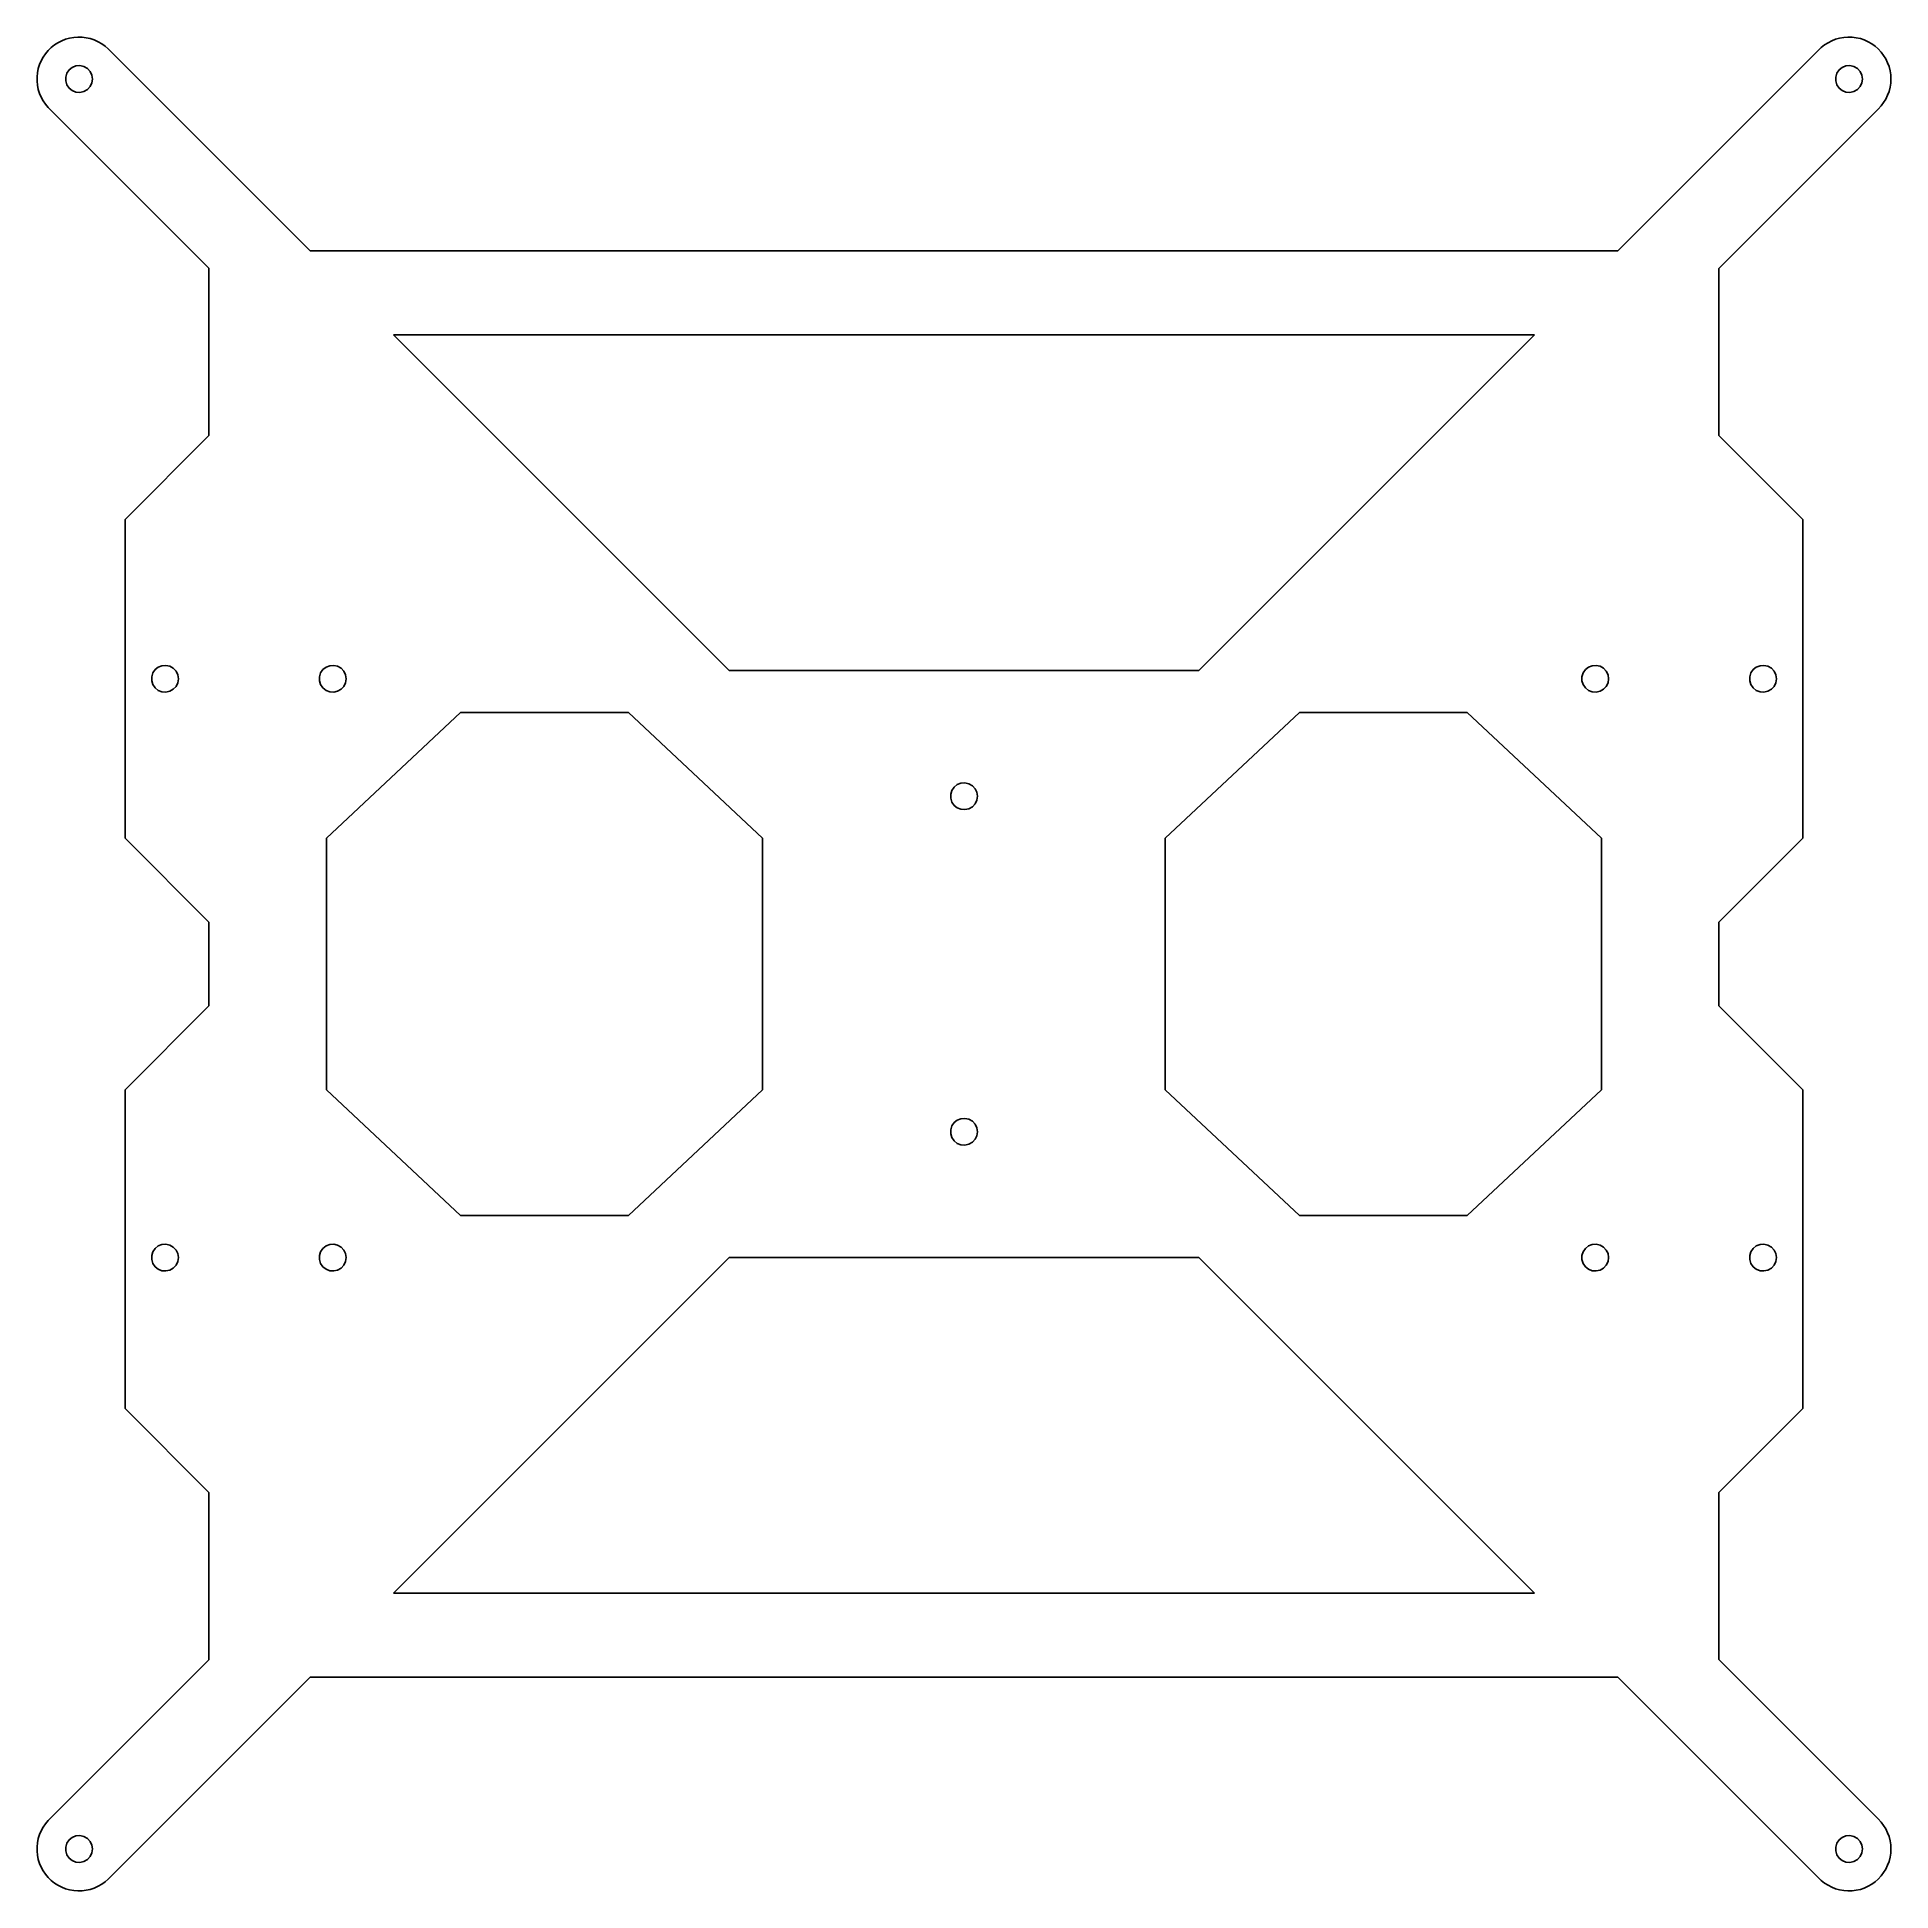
# Model space of a CAD drawing. Header units: metres. Extents: x -110 to 110, y -110 to 110.
import ezdxf

# ---------------------------------------------------------------- set-up
doc = ezdxf.new("R2010")
doc.units = ezdxf.units.M

msp = doc.modelspace()

# ---------------------------------------------------------------- linework, layer by layer
for p, q in [((-105.625, 110.498), (-106.122, 110.461)), ((-105.126, 110.486), (-105.625, 110.498)), ((105.375, 110.498), (104.878, 110.461)), ((105.874, 110.486), (105.375, 110.498)), ((-109.486, 108.519), (-109.766, 108.107)), ((-109.165, 108.901), (-109.486, 108.519)), ((-108.808, 109.249), (-109.165, 108.901)), ((-108.419, 109.56), (-108.808, 109.249)), ((-108, 109.83), (-108.419, 109.56)), ((-107.556, 110.058), (-108, 109.83)), ((-107.092, 110.24), (-107.556, 110.058)), ((-106.613, 110.375), (-107.092, 110.24)), ((-106.122, 110.461), (-106.613, 110.375)), ((-104.632, 110.424), (-105.126, 110.486)), ((-104.146, 110.313), (-104.632, 110.424)), ((-103.673, 110.154), (-104.146, 110.313)), ((-103.219, 109.949), (-103.673, 110.154)), ((-102.787, 109.7), (-103.219, 109.949)), ((-102.383, 109.409), (-102.787, 109.7)), ((-102.009, 109.079), (-102.383, 109.409)), ((-77.9295, 85), (-102.009, 109.079)), ((101.835, 108.901), (77.9339, 85)), ((102.192, 109.249), (101.835, 108.901)), ((102.581, 109.56), (102.192, 109.249)), ((103, 109.83), (102.581, 109.56)), ((103.444, 110.058), (103, 109.83)), ((103.908, 110.24), (103.444, 110.058)), ((104.387, 110.375), (103.908, 110.24)), ((104.878, 110.461), (104.387, 110.375)), ((106.368, 110.424), (105.874, 110.486)), ((106.854, 110.313), (106.368, 110.424)), ((107.327, 110.154), (106.854, 110.313)), ((107.781, 109.949), (107.327, 110.154)), ((108.213, 109.7), (107.781, 109.949)), ((108.617, 109.409), (108.213, 109.7)), ((108.991, 109.079), (108.617, 109.409)), ((109.33, 108.714), (108.991, 109.079)), ((109.631, 108.317), (109.33, 108.714)), ((109.891, 107.891), (109.631, 108.317)), ((-110.444, 106.245), (-110.494, 105.749)), ((-110.345, 106.734), (-110.444, 106.245)), ((-110.198, 107.21), (-110.345, 106.734)), ((-110.005, 107.669), (-110.198, 107.21)), ((-109.766, 108.107), (-110.005, 107.669)), ((-107.082, 105.738), (-106.942, 106.194)), ((-106.942, 106.194), (-106.673, 106.588)), ((-106.673, 106.588), (-106.3, 106.886)), ((-106.3, 106.886), (-105.856, 107.06)), ((-105.856, 107.06), (-105.38, 107.096)), ((-105.38, 107.096), (-104.915, 106.989)), ((-104.915, 106.989), (-104.502, 106.751)), ((-104.502, 106.751), (-104.178, 106.401)), ((-104.178, 106.401), (-103.971, 105.972)), ((103.918, 105.738), (104.058, 106.194)), ((104.058, 106.194), (104.327, 106.588)), ((104.327, 106.588), (104.7, 106.886)), ((104.7, 106.886), (105.144, 107.06)), ((105.144, 107.06), (105.62, 107.096)), ((105.62, 107.096), (106.085, 106.989)), ((106.085, 106.989), (106.498, 106.751)), ((106.498, 106.751), (106.822, 106.401)), ((106.822, 106.401), (107.029, 105.972)), ((110.107, 107.442), (109.891, 107.891)), ((110.278, 106.974), (110.107, 107.442)), ((110.401, 106.491), (110.278, 106.974)), ((110.475, 105.998), (110.401, 106.491)), ((-110.494, 105.749), (-110.494, 105.251)), ((-110.494, 105.251), (-110.444, 104.755)), ((-110.444, 104.755), (-110.345, 104.266)), ((-110.345, 104.266), (-110.198, 103.79)), ((-107.082, 105.262), (-107.082, 105.738)), ((-106.942, 104.806), (-107.082, 105.262)), ((-106.673, 104.412), (-106.942, 104.806)), ((-106.3, 104.114), (-106.673, 104.412)), ((-105.856, 103.94), (-106.3, 104.114)), ((-105.38, 103.904), (-105.856, 103.94)), ((-104.915, 104.011), (-105.38, 103.904)), ((-104.502, 104.249), (-104.915, 104.011)), ((-104.178, 104.599), (-104.502, 104.249)), ((-103.971, 105.028), (-104.178, 104.599)), ((-103.971, 105.972), (-103.9, 105.5)), ((-103.9, 105.5), (-103.971, 105.028)), ((103.918, 105.262), (103.918, 105.738)), ((104.058, 104.806), (103.918, 105.262)), ((104.327, 104.412), (104.058, 104.806)), ((104.7, 104.114), (104.327, 104.412)), ((105.144, 103.94), (104.7, 104.114)), ((105.62, 103.904), (105.144, 103.94)), ((106.085, 104.011), (105.62, 103.904)), ((106.498, 104.249), (106.085, 104.011)), ((106.822, 104.599), (106.498, 104.249)), ((107.029, 105.028), (106.822, 104.599)), ((107.029, 105.972), (107.1, 105.5)), ((107.1, 105.5), (107.029, 105.028)), ((110.107, 103.558), (110.278, 104.026)), ((110.278, 104.026), (110.401, 104.509)), ((110.401, 104.509), (110.475, 105.002)), ((110.5, 105.5), (110.475, 105.998)), ((110.475, 105.002), (110.5, 105.5)), ((-110.198, 103.79), (-110.005, 103.331)), ((-110.005, 103.331), (-109.766, 102.893)), ((-109.766, 102.893), (-109.486, 102.481)), ((-109.486, 102.481), (-109.165, 102.099)), ((-109.165, 102.099), (-90, 82.9339)), ((90, 82.9295), (108.991, 101.921)), ((108.991, 101.921), (109.33, 102.286)), ((109.33, 102.286), (109.631, 102.683)), ((109.631, 102.683), (109.891, 103.109)), ((109.891, 103.109), (110.107, 103.558)), ((77.9339, 85), (-77.9295, 85)), ((-90, 82.9339), (-90, 63)), ((90, 63), (90, 82.9295)), ((-28, 35), (-68, 75)), ((-68, 75), (68, 75)), ((68, 75), (28, 35)), ((-90, 63), (-100, 53)), ((100, 53), (90, 63)), ((-100, 53), (-100, 15)), ((100, 15), (100, 53)), ((-96.4229, 35.0883), (-96.05, 35.3856)), ((-96.05, 35.3856), (-95.606, 35.5599)), ((-95.606, 35.5599), (-95.1304, 35.5955)), ((-95.1304, 35.5955), (-94.6655, 35.4894)), ((-94.6655, 35.4894), (-94.2524, 35.2509)), ((-76.4229, 35.0883), (-76.05, 35.3856)), ((-76.05, 35.3856), (-75.606, 35.5599)), ((-75.606, 35.5599), (-75.1304, 35.5955)), ((-75.1304, 35.5955), (-74.6655, 35.4894)), ((-74.6655, 35.4894), (-74.2524, 35.2509)), ((74.0771, 35.0883), (74.45, 35.3856)), ((74.45, 35.3856), (74.894, 35.5599)), ((74.894, 35.5599), (75.3696, 35.5955)), ((75.3696, 35.5955), (75.8345, 35.4894)), ((75.8345, 35.4894), (76.2476, 35.2509)), ((94.0771, 35.0883), (94.45, 35.3856)), ((94.45, 35.3856), (94.894, 35.5599)), ((94.894, 35.5599), (95.3696, 35.5955)), ((95.3696, 35.5955), (95.8345, 35.4894)), ((95.8345, 35.4894), (96.2476, 35.2509)), ((-96.8321, 34.2385), (-96.6915, 34.6942)), ((-96.8321, 33.7615), (-96.8321, 34.2385)), ((-96.6915, 33.3058), (-96.8321, 33.7615)), ((-96.6915, 34.6942), (-96.4229, 35.0883)), ((-96.4229, 32.9117), (-96.6915, 33.3058)), ((-94.2524, 35.2509), (-93.928, 34.9013)), ((-93.928, 34.9013), (-93.7211, 34.4716)), ((-93.7211, 33.5284), (-93.928, 33.0987)), ((-93.7211, 34.4716), (-93.65, 34)), ((-93.65, 34), (-93.7211, 33.5284)), ((-76.8321, 34.2385), (-76.6916, 34.6942)), ((-76.8321, 33.7615), (-76.8321, 34.2385)), ((-76.6916, 33.3058), (-76.8321, 33.7615)), ((-76.6916, 34.6942), (-76.4229, 35.0883)), ((-76.4229, 32.9117), (-76.6916, 33.3058)), ((-74.2524, 35.2509), (-73.928, 34.9013)), ((-73.928, 34.9013), (-73.7211, 34.4716)), ((-73.7211, 33.5284), (-73.928, 33.0987)), ((-73.7211, 34.4716), (-73.65, 34)), ((-73.65, 34), (-73.7211, 33.5284)), ((28, 35), (-28, 35)), ((73.6679, 34.2385), (73.8085, 34.6942)), ((73.6679, 33.7615), (73.6679, 34.2385)), ((73.8085, 33.3058), (73.6679, 33.7615)), ((73.8085, 34.6942), (74.0771, 35.0883)), ((74.0771, 32.9117), (73.8085, 33.3058)), ((76.2476, 35.2509), (76.572, 34.9013)), ((76.572, 34.9013), (76.7789, 34.4716)), ((76.7789, 33.5284), (76.572, 33.0987)), ((76.7789, 34.4716), (76.85, 34)), ((76.85, 34), (76.7789, 33.5284)), ((93.6679, 34.2385), (93.8084, 34.6942)), ((93.6679, 33.7615), (93.6679, 34.2385)), ((93.8084, 33.3058), (93.6679, 33.7615)), ((93.8084, 34.6942), (94.0771, 35.0883)), ((94.0771, 32.9117), (93.8084, 33.3058)), ((96.2476, 35.2509), (96.572, 34.9013)), ((96.572, 34.9013), (96.7789, 34.4716)), ((96.7789, 33.5284), (96.572, 33.0987)), ((96.7789, 34.4716), (96.85, 34)), ((96.85, 34), (96.7789, 33.5284)), ((-96.05, 32.6144), (-96.4229, 32.9117)), ((-95.606, 32.4401), (-96.05, 32.6144)), ((-95.1304, 32.4045), (-95.606, 32.4401)), ((-94.6655, 32.5106), (-95.1304, 32.4045)), ((-94.2524, 32.7491), (-94.6655, 32.5106)), ((-93.928, 33.0987), (-94.2524, 32.7491)), ((-76.05, 32.6144), (-76.4229, 32.9117)), ((-75.606, 32.4401), (-76.05, 32.6144)), ((-75.1304, 32.4045), (-75.606, 32.4401)), ((-74.6655, 32.5106), (-75.1304, 32.4045)), ((-74.2524, 32.7491), (-74.6655, 32.5106)), ((-73.928, 33.0987), (-74.2524, 32.7491)), ((74.45, 32.6144), (74.0771, 32.9117)), ((74.894, 32.4401), (74.45, 32.6144)), ((75.3696, 32.4045), (74.894, 32.4401)), ((75.8345, 32.5106), (75.3696, 32.4045)), ((76.2476, 32.7491), (75.8345, 32.5106)), ((76.572, 33.0987), (76.2476, 32.7491)), ((94.45, 32.6144), (94.0771, 32.9117)), ((94.894, 32.4401), (94.45, 32.6144)), ((95.3696, 32.4045), (94.894, 32.4401)), ((95.8345, 32.5106), (95.3696, 32.4045)), ((96.2476, 32.7491), (95.8345, 32.5106)), ((96.572, 33.0987), (96.2476, 32.7491)), ((-76, 15), (-60, 30)), ((-60, 30), (-40, 30)), ((-40, 30), (-24, 15)), ((24, 15), (40, 30)), ((40, 30), (60, 30)), ((60, 30), (76, 15)), ((-1.58212, 20.2385), (-1.44154, 20.6942)), ((-1.58212, 19.7615), (-1.58212, 20.2385)), ((-1.44154, 20.6942), (-1.17288, 21.0883)), ((-1.17288, 21.0883), (-0.799988, 21.3856)), ((-0.799988, 21.3856), (-0.356033, 21.5599)), ((-0.356033, 21.5599), (0.119568, 21.5955)), ((0.119568, 21.5955), (0.584534, 21.4894)), ((0.584534, 21.4894), (0.997574, 21.2509)), ((0.997574, 21.2509), (1.32198, 20.9013)), ((1.32198, 20.9013), (1.52892, 20.4716)), ((1.52892, 20.4716), (1.59999, 20)), ((1.59999, 20), (1.52892, 19.5284)), ((-1.44154, 19.3058), (-1.58212, 19.7615)), ((-1.17288, 18.9117), (-1.44154, 19.3058)), ((-0.799988, 18.6143), (-1.17288, 18.9117)), ((-0.356033, 18.4401), (-0.799988, 18.6143)), ((0.119568, 18.4045), (-0.356033, 18.4401)), ((0.584534, 18.5106), (0.119568, 18.4045)), ((0.997574, 18.7491), (0.584534, 18.5106)), ((1.32198, 19.0987), (0.997574, 18.7491)), ((1.52892, 19.5284), (1.32198, 19.0987)), ((-100, 15), (-90, 5)), ((-76, -15), (-76, 15)), ((-24, 15), (-24, -15)), ((24, -15), (24, 15)), ((76, 15), (76, -15)), ((90, 5), (100, 15)), ((-90, 5), (-90, -5)), ((90, -5), (90, 5)), ((-90, -5), (-100, -15)), ((100, -15), (90, -5)), ((-100, -15), (-100, -53)), ((-60, -30), (-76, -15)), ((-24, -15), (-40, -30)), ((40, -30), (24, -15)), ((76, -15), (60, -30)), ((100, -53), (100, -15)), ((-1.58212, -19.7615), (-1.44154, -19.3058)), ((-1.58212, -20.2385), (-1.58212, -19.7615)), ((-1.44154, -19.3058), (-1.17288, -18.9117)), ((-1.17288, -18.9117), (-0.799988, -18.6143)), ((-0.799988, -18.6143), (-0.356033, -18.4401)), ((-0.356033, -18.4401), (0.119568, -18.4045)), ((0.119568, -18.4045), (0.584534, -18.5106)), ((0.584534, -18.5106), (0.997574, -18.7491)), ((0.997574, -18.7491), (1.32198, -19.0987)), ((1.32198, -19.0987), (1.52892, -19.5284)), ((1.52892, -19.5284), (1.59999, -20)), ((-1.44154, -20.6942), (-1.58212, -20.2385)), ((-1.17288, -21.0883), (-1.44154, -20.6942)), ((-0.799988, -21.3856), (-1.17288, -21.0883)), ((-0.356033, -21.5599), (-0.799988, -21.3856)), ((0.119568, -21.5955), (-0.356033, -21.5599)), ((0.584534, -21.4894), (0.119568, -21.5955)), ((0.997574, -21.2509), (0.584534, -21.4894)), ((1.32198, -20.9013), (0.997574, -21.2509)), ((1.52892, -20.4716), (1.32198, -20.9013)), ((1.59999, -20), (1.52892, -20.4716)), ((-40, -30), (-60, -30)), ((60, -30), (40, -30)), ((-96.8321, -34.7615), (-96.6915, -34.3058)), ((-96.8321, -35.2385), (-96.8321, -34.7615)), ((-96.6915, -35.6942), (-96.8321, -35.2385)), ((-96.6915, -34.3058), (-96.4229, -33.9117)), ((-96.4229, -33.9117), (-96.05, -33.6144)), ((-96.05, -33.6144), (-95.606, -33.4401)), ((-95.606, -33.4401), (-95.1304, -33.4045)), ((-95.1304, -33.4045), (-94.6655, -33.5106)), ((-94.6655, -33.5106), (-94.2524, -33.7491)), ((-94.2524, -33.7491), (-93.928, -34.0987)), ((-93.928, -34.0987), (-93.7211, -34.5284)), ((-93.7211, -34.5284), (-93.65, -35)), ((-93.65, -35), (-93.7211, -35.4716)), ((-76.8321, -34.7615), (-76.6916, -34.3058)), ((-76.8321, -35.2385), (-76.8321, -34.7615)), ((-76.6916, -35.6942), (-76.8321, -35.2385)), ((-76.6916, -34.3058), (-76.4229, -33.9117)), ((-76.4229, -33.9117), (-76.05, -33.6144)), ((-76.05, -33.6144), (-75.606, -33.4401)), ((-75.606, -33.4401), (-75.1304, -33.4045)), ((-75.1304, -33.4045), (-74.6655, -33.5106)), ((-74.6655, -33.5106), (-74.2524, -33.7491)), ((-74.2524, -33.7491), (-73.928, -34.0987)), ((-73.928, -34.0987), (-73.7211, -34.5284)), ((-73.7211, -34.5284), (-73.65, -35)), ((-73.65, -35), (-73.7211, -35.4716)), ((-68, -75), (-28, -35)), ((-28, -35), (28, -35)), ((28, -35), (68, -75)), ((73.6679, -34.7615), (73.8085, -34.3058)), ((73.6679, -35.2385), (73.6679, -34.7615)), ((73.8085, -35.6942), (73.6679, -35.2385)), ((73.8085, -34.3058), (74.0771, -33.9117)), ((74.0771, -33.9117), (74.45, -33.6144)), ((74.45, -33.6144), (74.894, -33.4401)), ((74.894, -33.4401), (75.3696, -33.4045)), ((75.3696, -33.4045), (75.8345, -33.5106)), ((75.8345, -33.5106), (76.2476, -33.7491)), ((76.2476, -33.7491), (76.572, -34.0987)), ((76.572, -34.0987), (76.7789, -34.5284)), ((76.7789, -34.5284), (76.85, -35)), ((76.85, -35), (76.7789, -35.4716)), ((93.6679, -34.7615), (93.8084, -34.3058)), ((93.6679, -35.2385), (93.6679, -34.7615)), ((93.8084, -35.6942), (93.6679, -35.2385)), ((93.8084, -34.3058), (94.0771, -33.9117)), ((94.0771, -33.9117), (94.45, -33.6144)), ((94.45, -33.6144), (94.894, -33.4401)), ((94.894, -33.4401), (95.3696, -33.4045)), ((95.3696, -33.4045), (95.8345, -33.5106)), ((95.8345, -33.5106), (96.2476, -33.7491)), ((96.2476, -33.7491), (96.572, -34.0987)), ((96.572, -34.0987), (96.7789, -34.5284)), ((96.7789, -34.5284), (96.85, -35)), ((96.85, -35), (96.7789, -35.4716)), ((-96.4229, -36.0883), (-96.6915, -35.6942)), ((-96.05, -36.3856), (-96.4229, -36.0883)), ((-95.606, -36.5599), (-96.05, -36.3856)), ((-95.1304, -36.5955), (-95.606, -36.5599)), ((-94.6655, -36.4894), (-95.1304, -36.5955)), ((-94.2524, -36.2509), (-94.6655, -36.4894)), ((-93.928, -35.9013), (-94.2524, -36.2509)), ((-93.7211, -35.4716), (-93.928, -35.9013)), ((-76.4229, -36.0883), (-76.6916, -35.6942)), ((-76.05, -36.3856), (-76.4229, -36.0883)), ((-75.606, -36.5599), (-76.05, -36.3856)), ((-75.1304, -36.5955), (-75.606, -36.5599)), ((-74.6655, -36.4894), (-75.1304, -36.5955)), ((-74.2524, -36.2509), (-74.6655, -36.4894)), ((-73.928, -35.9013), (-74.2524, -36.2509)), ((-73.7211, -35.4716), (-73.928, -35.9013)), ((74.0771, -36.0883), (73.8085, -35.6942)), ((74.45, -36.3856), (74.0771, -36.0883)), ((74.894, -36.5599), (74.45, -36.3856)), ((75.3696, -36.5955), (74.894, -36.5599)), ((75.8345, -36.4894), (75.3696, -36.5955)), ((76.2476, -36.2509), (75.8345, -36.4894)), ((76.572, -35.9013), (76.2476, -36.2509)), ((76.7789, -35.4716), (76.572, -35.9013)), ((94.0771, -36.0883), (93.8084, -35.6942)), ((94.45, -36.3856), (94.0771, -36.0883)), ((94.894, -36.5599), (94.45, -36.3856)), ((95.3696, -36.5955), (94.894, -36.5599)), ((95.8345, -36.4894), (95.3696, -36.5955)), ((96.2476, -36.2509), (95.8345, -36.4894)), ((96.572, -35.9013), (96.2476, -36.2509)), ((96.7789, -35.4716), (96.572, -35.9013)), ((-100, -53), (-90, -63)), ((90, -63), (100, -53)), ((-90, -63), (-90, -82.9339)), ((90, -82.9295), (90, -63)), ((68, -75), (-68, -75)), ((-90, -82.9339), (-109.165, -102.099)), ((108.991, -101.921), (90, -82.9295)), ((-102.009, -109.079), (-77.9295, -85)), ((-77.9295, -85), (77.9339, -85)), ((77.9339, -85), (101.835, -108.901)), ((-110.198, -103.79), (-110.345, -104.266)), ((-110.005, -103.331), (-110.198, -103.79)), ((-109.766, -102.893), (-110.005, -103.331)), ((-109.486, -102.481), (-109.766, -102.893)), ((-109.165, -102.099), (-109.486, -102.481)), ((109.33, -102.286), (108.991, -101.921)), ((109.631, -102.683), (109.33, -102.286)), ((109.891, -103.109), (109.631, -102.683)), ((110.107, -103.558), (109.891, -103.109)), ((110.278, -104.026), (110.107, -103.558)), ((-110.444, -104.755), (-110.494, -105.251)), ((-110.494, -105.251), (-110.494, -105.749)), ((-110.494, -105.749), (-110.444, -106.245)), ((-110.345, -104.266), (-110.444, -104.755)), ((-107.082, -105.262), (-106.942, -104.806)), ((-107.082, -105.738), (-107.082, -105.262)), ((-106.942, -106.194), (-107.082, -105.738)), ((-106.942, -104.806), (-106.673, -104.412)), ((-106.673, -104.412), (-106.3, -104.114)), ((-106.3, -104.114), (-105.856, -103.94)), ((-105.856, -103.94), (-105.38, -103.904)), ((-105.38, -103.904), (-104.915, -104.011)), ((-104.915, -104.011), (-104.502, -104.249)), ((-104.502, -104.249), (-104.178, -104.599)), ((-104.178, -104.599), (-103.971, -105.028)), ((-103.971, -105.972), (-104.178, -106.401)), ((-103.971, -105.028), (-103.9, -105.5)), ((-103.9, -105.5), (-103.971, -105.972)), ((103.918, -105.262), (104.058, -104.806)), ((103.918, -105.738), (103.918, -105.262)), ((104.058, -106.194), (103.918, -105.738)), ((104.058, -104.806), (104.327, -104.412)), ((104.327, -104.412), (104.7, -104.114)), ((104.7, -104.114), (105.144, -103.94)), ((105.144, -103.94), (105.62, -103.904)), ((105.62, -103.904), (106.085, -104.011)), ((106.085, -104.011), (106.498, -104.249)), ((106.498, -104.249), (106.822, -104.599)), ((106.822, -104.599), (107.029, -105.028)), ((107.029, -105.972), (106.822, -106.401)), ((107.029, -105.028), (107.1, -105.5)), ((107.1, -105.5), (107.029, -105.972)), ((110.401, -104.509), (110.278, -104.026)), ((110.475, -105.002), (110.401, -104.509)), ((110.401, -106.491), (110.475, -105.998)), ((110.5, -105.5), (110.475, -105.002)), ((110.475, -105.998), (110.5, -105.5)), ((-110.444, -106.245), (-110.345, -106.734)), ((-110.345, -106.734), (-110.198, -107.21)), ((-110.198, -107.21), (-110.005, -107.669)), ((-110.005, -107.669), (-109.766, -108.107)), ((-109.766, -108.107), (-109.486, -108.519)), ((-106.673, -106.588), (-106.942, -106.194)), ((-106.3, -106.886), (-106.673, -106.588)), ((-105.856, -107.06), (-106.3, -106.886)), ((-105.38, -107.096), (-105.856, -107.06)), ((-104.915, -106.989), (-105.38, -107.096)), ((-104.502, -106.751), (-104.915, -106.989)), ((-104.178, -106.401), (-104.502, -106.751)), ((104.327, -106.588), (104.058, -106.194)), ((104.7, -106.886), (104.327, -106.588)), ((105.144, -107.06), (104.7, -106.886)), ((105.62, -107.096), (105.144, -107.06)), ((106.085, -106.989), (105.62, -107.096)), ((106.498, -106.751), (106.085, -106.989)), ((106.822, -106.401), (106.498, -106.751)), ((109.631, -108.317), (109.891, -107.891)), ((109.891, -107.891), (110.107, -107.442)), ((110.107, -107.442), (110.278, -106.974)), ((110.278, -106.974), (110.401, -106.491)), ((-109.486, -108.519), (-109.165, -108.901)), ((-109.165, -108.901), (-108.808, -109.249)), ((-108.808, -109.249), (-108.419, -109.56)), ((-108.419, -109.56), (-108, -109.83)), ((-108, -109.83), (-107.556, -110.058)), ((-107.556, -110.058), (-107.092, -110.24)), ((-107.092, -110.24), (-106.613, -110.375)), ((-106.613, -110.375), (-106.122, -110.461)), ((-106.122, -110.461), (-105.625, -110.498)), ((-105.625, -110.498), (-105.126, -110.486)), ((-105.126, -110.486), (-104.632, -110.424)), ((-104.632, -110.424), (-104.146, -110.313)), ((-104.146, -110.313), (-103.673, -110.154)), ((-103.673, -110.154), (-103.219, -109.949)), ((-103.219, -109.949), (-102.787, -109.7)), ((-102.787, -109.7), (-102.383, -109.409)), ((-102.383, -109.409), (-102.009, -109.079)), ((101.835, -108.901), (102.192, -109.249)), ((102.192, -109.249), (102.581, -109.56)), ((102.581, -109.56), (103, -109.83)), ((103, -109.83), (103.444, -110.058)), ((103.444, -110.058), (103.908, -110.24)), ((103.908, -110.24), (104.387, -110.375)), ((104.387, -110.375), (104.878, -110.461)), ((104.878, -110.461), (105.375, -110.498)), ((105.375, -110.498), (105.874, -110.486)), ((105.874, -110.486), (106.368, -110.424)), ((106.368, -110.424), (106.854, -110.313)), ((106.854, -110.313), (107.327, -110.154)), ((107.327, -110.154), (107.781, -109.949)), ((107.781, -109.949), (108.213, -109.7)), ((108.213, -109.7), (108.617, -109.409)), ((108.617, -109.409), (108.991, -109.079)), ((108.991, -109.079), (109.33, -108.714)), ((109.33, -108.714), (109.631, -108.317))]:
    msp.add_line(p, q)

doc.saveas('drawing.dxf')
